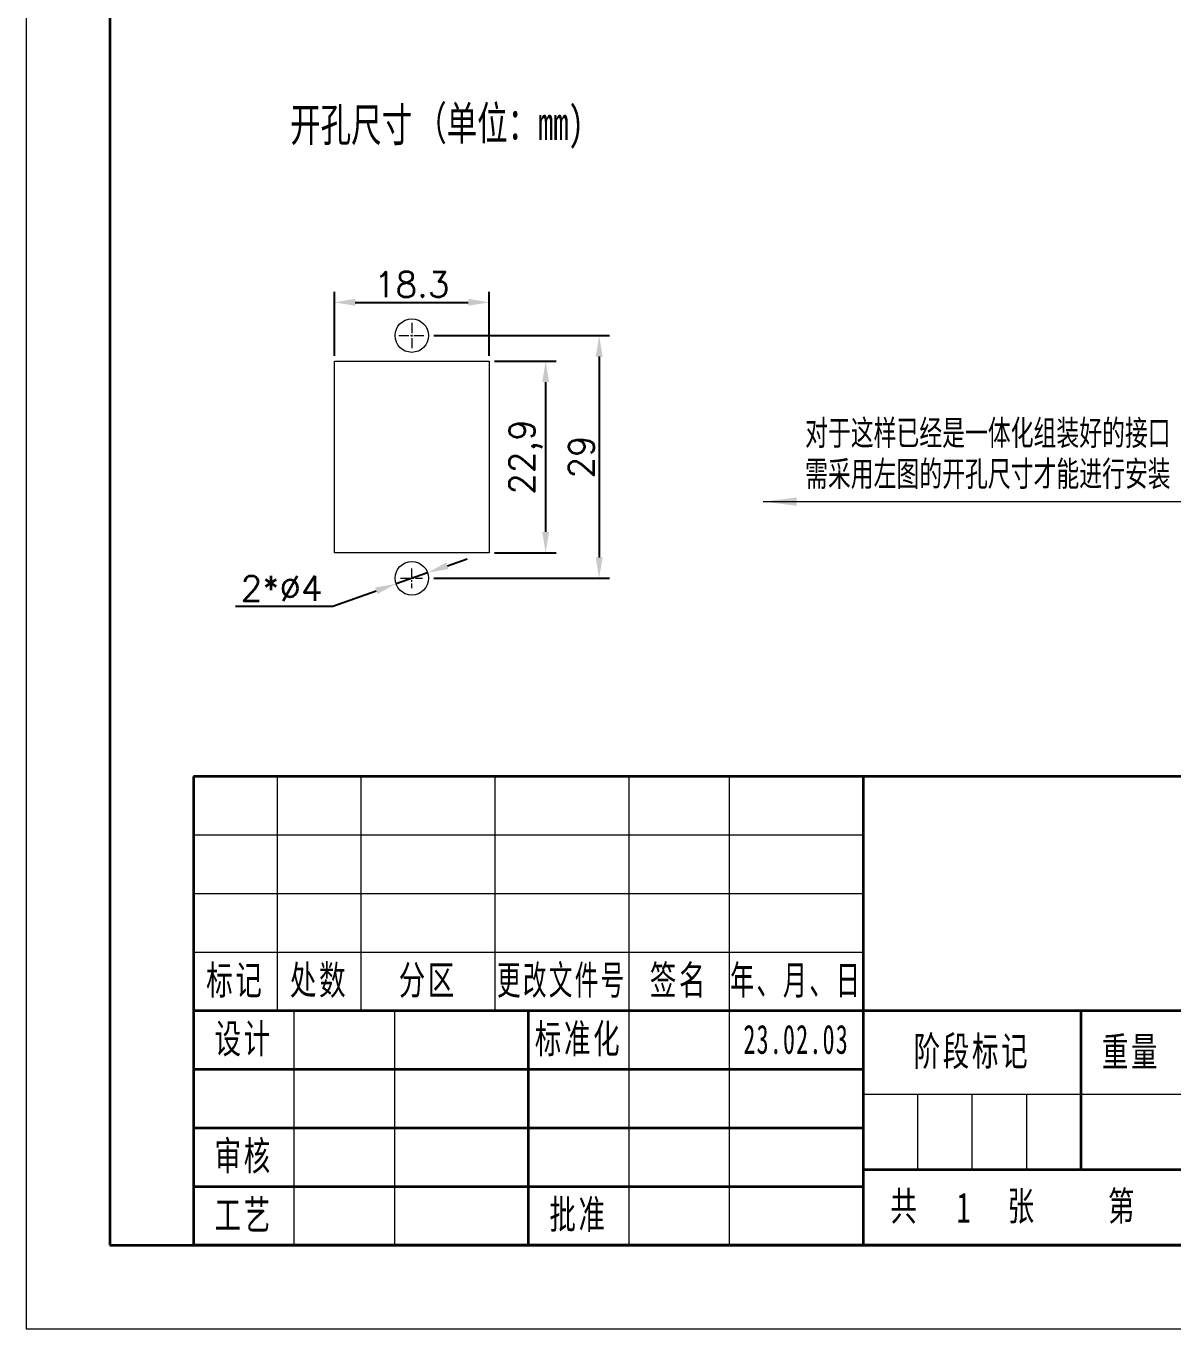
# Model space of a CAD drawing. Header units: millimetres. Extents: x -105 to 105, y -148 to 148.
# Drawn here: x -105 to 32, y -148.5 to 7.2 of the extents above; entities that cross this region are included whole.
import ezdxf
from ezdxf.enums import TextEntityAlignment as Align

# ---------------------------------------------------------------- set-up
doc = ezdxf.new("R2010")
doc.units = ezdxf.units.MM
doc.header["$PDSIZE"] = -5
doc.linetypes.add('点画线', pattern=[18, 12, -2, 2, -2])
doc.layers.get('0').update_dxf_attribs({"lineweight": 18})
for name, color, linetype, lineweight in [('尺寸线层', 3, 'Continuous', 18), ('粗实线层', 7, 'Continuous', 35), ('细实线层', 7, 'Continuous', 18)]:
    doc.layers.add(name, color=color, linetype=linetype, lineweight=lineweight)
doc.styles.get("Standard").update_dxf_attribs({"font": 'txt.shx', "height": 3})
doc.styles.add('标准', font='', dxfattribs={"width": 0.667, "height": 3})
doc.styles.get('标准').set_extended_font_data('SimSun')
doc.dimstyles.get("Standard").update_dxf_attribs({"dimtxt": 0.18, "dimasz": 0.18, "dimexe": 0.18, "dimexo": 0.0625, "dimgap": 0.09, "dimtad": 0, "dimtih": 1, "dimtoh": 1, "dimdec": 4, "dimzin": 0, "dimdsep": 46, "dimtxsty": 'Standard', "dimcen": 0.09, "dimdle": 0.36, "dimadec": 0, "dimazin": 0, "dimtfac": 1, "dimtdec": 4, "dimtofl": 0, "dimtmove": 0, "dimatfit": 3, "dimfxl": 1, "dimtolj": 1, "dimarcsym": 0})

# ---------------------------------------------------------------- blocks, each defined once
blk = doc.blocks.new('$CAXA_FRAME_13B17AC1$')
at = {"layer": '粗实线层'}
for p, q in [((-95, 138.5), (-95, -138.5)), ((-95, -138.5), (95, -138.5))]:
    blk.add_line(p, q, dxfattribs=at)
at = {"layer": '细实线层'}
for p, q in [((-105, 148.5), (-105, -148.5)), ((-105, -148.5), (105, -148.5))]:
    blk.add_line(p, q, dxfattribs=at)
blk = doc.blocks.new('*D12')
at = {"color": 0, "lineweight": -2, "transparency": 16777216}
for p, q in [((-68.17, -32.22), (-68.17, -24.57)), ((-49.67, -32.22), (-49.67, -24.57)), ((-65.67, -25.82), (-52.17, -25.82))]:
    blk.add_line(p, q, dxfattribs=at)
at = {"color": 0, "linetype": '点画线', "transparency": 16777216}
for points in [[(-65.67, -25.4), (-65.67, -26.23), (-68.17, -25.82)], [(-52.17, -25.4), (-52.17, -26.23), (-49.67, -25.82)]]:
    blk.add_solid(points, dxfattribs=at)
at = {"layer": 'Defpoints', "color": 0, "linetype": '点画线', "transparency": 16777216}
for p in [(-49.67, -25.82), (-68.17, -32.85), (-49.67, -32.85)]:
    blk.add_point(p, dxfattribs=at)
at = {"color": 0, "linetype": '点画线', "transparency": 16777216, "insert": (-58.92, -23.69), "char_height": 3, "attachment_point": 5}
blk.add_mtext('\\A1;18.3', dxfattribs=at)
blk = doc.blocks.new('*D13')
at = {"color": 0, "lineweight": -2, "transparency": 16777216}
for p, q in [((-49.04, -32.85), (-41.68, -32.85)), ((-42.93, -35.35), (-42.93, -53.25)), ((-49.04, -55.75), (-41.68, -55.75))]:
    blk.add_line(p, q, dxfattribs=at)
at = {"color": 0, "linetype": '点画线', "transparency": 16777216}
for points in [[(-43.34, -35.35), (-42.51, -35.35), (-42.93, -32.85)], [(-43.34, -53.25), (-42.51, -53.25), (-42.93, -55.75)]]:
    blk.add_solid(points, dxfattribs=at)
at = {"layer": 'Defpoints', "color": 0, "linetype": '点画线', "transparency": 16777216}
for p in [(-49.67, -32.85), (-49.67, -55.75), (-42.93, -55.75)]:
    blk.add_point(p, dxfattribs=at)
at = {"color": 0, "linetype": '点画线', "transparency": 16777216, "insert": (-45.3, -44.3), "char_height": 3, "attachment_point": 5, "rotation": 90}
blk.add_mtext('\\A1;22,9', dxfattribs=at)
blk = doc.blocks.new('*D14')
at = {"color": 0, "lineweight": -2, "transparency": 16777216}
for p, q in [((-56.29, -29.8), (-35.29, -29.8)), ((-36.54, -32.3), (-36.54, -56.3)), ((-56.29, -58.8), (-35.29, -58.8))]:
    blk.add_line(p, q, dxfattribs=at)
at = {"color": 0, "linetype": '点画线', "transparency": 16777216}
for points in [[(-36.95, -32.3), (-36.12, -32.3), (-36.54, -29.8)], [(-36.95, -56.3), (-36.12, -56.3), (-36.54, -58.8)]]:
    blk.add_solid(points, dxfattribs=at)
at = {"layer": 'Defpoints', "color": 0, "linetype": '点画线', "transparency": 16777216}
for p in [(-56.92, -29.8), (-56.92, -58.8), (-36.54, -58.8)]:
    blk.add_point(p, dxfattribs=at)
at = {"color": 0, "linetype": '点画线', "transparency": 16777216, "insert": (-38.66, -44.3), "char_height": 3, "attachment_point": 5, "rotation": 90}
blk.add_mtext('\\A1;29', dxfattribs=at)
blk = doc.blocks.new('*D15')
at = {"color": 0, "lineweight": -2, "transparency": 16777216}
for p, q in [((-54.67, -57.3), (-52.31, -56.47)), ((-57.03, -58.13), (-60.8, -59.46)), ((-68.35, -62.12), (-63.16, -60.29)), ((-79.97, -62.12), (-68.35, -62.12))]:
    blk.add_line(p, q, dxfattribs=at)
at = {"color": 0, "linetype": '点画线', "transparency": 16777216}
for points in [[(-54.81, -56.91), (-54.53, -57.69), (-57.03, -58.13)], [(-63.3, -59.9), (-63.02, -60.68), (-60.8, -59.46)]]:
    blk.add_solid(points, dxfattribs=at)
at = {"layer": 'Defpoints', "color": 0, "linetype": '点画线', "transparency": 16777216}
for p in [(-57.03, -58.13), (-60.8, -59.46)]:
    blk.add_point(p, dxfattribs=at)
at = {"color": 0, "linetype": '点画线', "transparency": 16777216, "insert": (-74.47, -60), "char_height": 3, "width": 24.9839, "attachment_point": 5}
blk.add_mtext('\\A1;2*∅4', dxfattribs=at)

msp = doc.modelspace()

# ---------------------------------------------------------------- hatches: boundary and pattern name
at = {"layer": '尺寸线层', "linetype": 'Continuous'}
msp.add_hatch(color=7, dxfattribs=at).paths.add_polyline_path([(-16.925, -49.637), (-12.925, -49.137), (-12.925, -50.137)], flags=0)

# ---------------------------------------------------------------- linework, layer by layer
at = {"color": 1, "linetype": '点画线', "ltscale": 0.1}
for p, q in [((-58.916, -28.285), (-58.916, -31.284)), ((-60.469, -29.795), (-57.356, -29.795)), ((-60.258, -58.795), (-57.641, -58.795)), ((-58.95, -57.637), (-58.95, -59.973))]:
    msp.add_line(p, q, dxfattribs=at)
for p, q in [((-68.166, -32.845), (-49.666, -32.845)), ((-68.166, -55.745), (-68.166, -32.845)), ((-49.666, -32.845), (-49.666, -55.745)), ((-49.666, -55.745), (-68.166, -55.745))]:
    msp.add_line(p, q)
for centre in [(-58.916, -29.795), (-58.916, -58.795)]:
    msp.add_circle(centre, 2)
at = {"layer": '尺寸线层', "color": 7, "linetype": 'Continuous'}
msp.add_line((-16.925, -49.637), (37.183, -49.637), dxfattribs=at)
at = {"layer": '粗实线层', "color": 7}
for p, q in [((95, -82.5), (-85, -82.5)), ((-85, -82.5), (-85, -138.5)), ((-5, -82.5), (-5, -138.5)), ((45, -110.5), (-85, -110.5)), ((-45, -110.5), (-45, -138.5)), ((21, -110.5), (21, -129.5)), ((-5, -117.5), (-85, -117.5)), ((-5, -124.5), (-85, -124.5)), ((95, -129.5), (-5, -129.5)), ((-5, -131.5), (-85, -131.5)), ((95, -138.5), (-85, -138.5))]:
    msp.add_line(p, q, dxfattribs=at)
at = {"layer": '细实线层', "color": 7}
for p, q in [((-75, -82.5), (-75, -110.5)), ((-65, -82.5), (-65, -110.5)), ((-49, -82.5), (-49, -110.5)), ((-33, -82.5), (-33, -138.5)), ((-21, -82.5), (-21, -138.5)), ((-5, -89.5), (-85, -89.5)), ((-5, -96.5), (-85, -96.5)), ((-5, -103.5), (-85, -103.5)), ((-73, -110.5), (-73, -138.5)), ((-61, -110.5), (-61, -138.5)), ((45, -120.5), (-5, -120.5)), ((1.5, -120.5), (1.5, -129.5)), ((8, -120.5), (8, -129.5)), ((14.5, -120.5), (14.5, -129.5))]:
    msp.add_line(p, q, dxfattribs=at)

# ---------------------------------------------------------------- block references
at = {"layer": '粗实线层'}
msp.add_blockref('$CAXA_FRAME_13B17AC1$', (0, 0), dxfattribs=at)

# ---------------------------------------------------------------- texts
at = {"linetype": '点画线', "style": '标准', "width": 0.667}
for s, height, p in [('开孔尺寸', 4, (-73.445, -6.596)), ('（单位：mm)', 4, (-58.388, -6.41)), ('对于这样已经是一体化组装好的接口', 3, (-11.936, -42.901)), ('需采用左图的开孔尺寸才能进行安装', 3, (-11.936, -47.795))]:
    msp.add_text(s, height=height, dxfattribs=at).set_placement(p)
at = {"layer": '尺寸线层', "color": 7, "attachment_point": 5, "line_spacing_factor": 0.963108, "style": '标准'}
for s, insert, char_height, width in [('\\T1.1;标记', (-80, -107), 3.4806, 18), ('\\T1.1;处数', (-70, -107), 3.4806, 18), ('\\T1.1;分区', (-57, -107), 3.4806, 30), ('\\T1.1;{\\W0.592404;更改文件号}', (-41, -107), 3.48056, 30), ('\\T1.1;签名', (-27, -107), 3.4806, 22), ('\\T1.1;{\\W0.605422;年、月、日}', (-13, -107), 3.48056, 30), ('\\T1.1;设计', (-79, -114), 3.4806, 22), ('\\T1.1;标准化', (-39, -114), 3.4806, 22), ('{\\W0.60542;\\T1.1;23.02.03}', (-13, -113.915), 3.48056, 30), ('\\T1.1;阶段标记', (8, -115.5), 3.4806, 50), ('\\T1.1;重量', (27, -115.5), 3.4806, 22), ('\\T1.1;审核', (-79, -128), 3.4806, 22), ('\\T1.1;共', (0, -134), 3.4806, 8), ('\\T1.1;张', (14, -134), 3.4806, 8), ('\\T1.1;第', (26, -134), 3.4806, 8), ('\\T1.1;工艺', (-79, -135), 3.4806, 22), ('\\T1.1;批准', (-39, -135), 3.4806, 22)]:
    msp.add_mtext(s, dxfattribs=dict(at, insert=insert, char_height=char_height, width=width))
at = {"layer": '尺寸线层', "color": 7, "style": '标准', "width": 0.667}
msp.add_attdef('1', text='', height=3.633, dxfattribs=at).set_placement((7, -134), align=Align.MIDDLE_CENTER)

# ---------------------------------------------------------------- dimensions: what is measured, and where the dimension line sits
at = {"color": 1, "linetype": '点画线'}
dim = msp.add_linear_dim(base=(-49.666, -25.816), p1=(-68.166, -32.845), p2=(-49.666, -32.845), text='18.3', dimstyle='Standard', override={"dimtxt": 2.5, "dimasz": 2.5, "dimexe": 1.25, "dimexo": 0.625, "dimgap": 0.625, "dimtad": 1, "dimtih": 0, "dimtoh": 0, "dimdec": 2, "dimzin": 8, "dimdsep": 44, "dimdle": 5, "dimtdec": 2, "dimtofl": 1, "dimatfit": 0, "dimarcsym": 1}, dxfattribs=at)
dim.commit()
dim.dimension.update_dxf_attribs({"geometry": '*D12', "text_midpoint": (-58.916, -23.691)})
for base, p1, p2, picture, middle in [((-36.538, -58.795), (-56.916, -29.795), (-56.916, -58.795), '*D14', (-38.663, -44.295)), ((-42.926, -55.745), (-49.666, -32.845), (-49.666, -55.745), '*D13', (-45.301, -44.295))]:
    dim = msp.add_linear_dim(base=base, p1=p1, p2=p2, angle=90, dimstyle='Standard', override={"dimtxt": 2.5, "dimasz": 2.5, "dimexe": 1.25, "dimexo": 0.625, "dimgap": 0.625, "dimtad": 1, "dimtih": 0, "dimtoh": 0, "dimdec": 2, "dimzin": 8, "dimdsep": 44, "dimdle": 5, "dimtdec": 2, "dimtofl": 1, "dimatfit": 0, "dimarcsym": 1}, dxfattribs=at)
    dim.commit()
    dim.dimension.update_dxf_attribs({"geometry": picture, "text_midpoint": middle})
dim = msp.add_diameter_dim_2p(p1=(-57.029, -58.13), p2=(-60.802, -59.46), text='2*<>', dimstyle='Standard', override={"dimtxt": 3, "dimasz": 2.5, "dimexe": 1.25, "dimexo": 0.625, "dimgap": 0.625, "dimtad": 1, "dimdec": 2, "dimzin": 8, "dimdsep": 44, "dimdle": 5, "dimtdec": 2, "dimtofl": 1, "dimtmove": 1, "dimatfit": 0, "dimarcsym": 1}, dxfattribs=at)
dim.commit()
dim.dimension.update_dxf_attribs({"geometry": '*D15', "text_midpoint": (-74.471, -59.996)})

doc.saveas('drawing.dxf')
